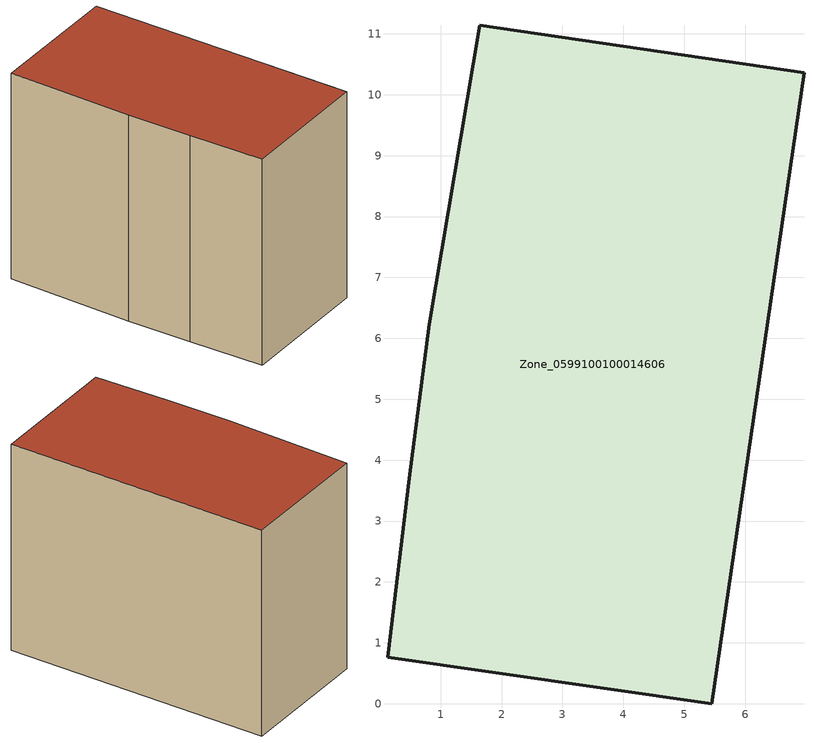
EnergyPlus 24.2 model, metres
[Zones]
Zone_0599100100014606
 floor ground (C_G): 6.97,10.36 5.45,0 0.13,0.77 0.48,3.71 0.81,6.23 1.64,11.14 z0
 wall outside (C_F): 5.45,0 6.97,10.36 1.64,11.14 0.81,6.23 0.48,3.71 0.13,0.77 5.45,0 z0:8.41
 roof outside (C_R): 0.13,0.77 5.45,0 6.97,10.36 1.64,11.14 0.81,6.23 0.48,3.71 z8.41
[BUILDING]
Pand.0599100100014606: North Axis=0; Terrain=City; Loads Convergence Tolerance Value=0.04; Temperature Convergence Tolerance Value=0.4; Solar Distribution=FullExterior; Maximum Number of Warmup Days=25; Minimum Number of Warmup Days=1
[Site:Location]
Rotterdam.The.Hague.AP_ZH_NLD Design_Conditions: Latitude=51.96; Longitude=4.45; Time Zone=1; Elevation=-4.5
[SITE:GROUNDTEMPERATURE:BUILDINGSURFACE]
18, 18, 18, 18, 18, 18, 18, 18, 18, 18, 18, 18
[MATERIAL] Thermal Absorptance=0.9; Solar Absorptance=0.7; Visible Absorptance=0.7
Name | Roughness | Thickness | Conductivity | Density | Specific Heat
G.TC.2015-2018 | MediumSmooth | 0.15 | 0.0428571 | 540 | 1210
F.TC.2015-2018 | Rough | 0.3 | 0.0666667 | 1920 | 840
R.TC.2015-2018 | MediumRough | 0.2 | 0.0333333 | 1500 | 1000
[CONSTRUCTION]
C_G: G.TC.2015-2018
C_F: F.TC.2015-2018
C_R: R.TC.2015-2018
[ZONE]
Zone_0599100100014606: Type=1; Multiplier=1; Ceiling Height=Autocalculate; Volume=Autocalculate; Floor Area=autocalculate; Part of Total Floor Area=Yes
[ZONEINFILTRATION:DESIGNFLOWRATE]
Infil_Zone_0599100100014606: Zone or ZoneList or Space or SpaceList=Zone_0599100100014606; Schedule=AlwaysOn; Design Flow Rate Calculation Method=Flow/Area; Flow Rate per Floor Area=0.0015; Constant Term Coefficient=1; Temperature Term Coefficient=0; Velocity Term Coefficient=0; Velocity Squared Term Coefficient=0
[HVACTEMPLATE:ZONE:IDEALLOADSAIRSYSTEM]
Zone_0599100100014606: Maximum Heating Supply Air Temperature=50; Minimum Cooling Supply Air Temperature=13; Maximum Heating Supply Air Humidity Ratio=0.0156; Minimum Cooling Supply Air Humidity Ratio=0.0077; Heating Limit=NoLimit; Cooling Limit=NoLimit; Dehumidification Control Type=ConstantSensibleHeatRatio; Cooling Sensible Heat Ratio=0.7; Dehumidification Setpoint=60; Humidification Control Type=None; Humidification Setpoint=30; Outdoor Air Method=None; Outdoor Air Flow Rate per Person=0.00944; Outdoor Air Flow Rate per Zone Floor Area=0; Outdoor Air Flow Rate per Zone=0; Demand Controlled Ventilation Type=None; Outdoor Air Economizer Type=NoEconomizer; Heat Recovery Type=None; Sensible Heat Recovery Effectiveness=0.7; Latent Heat Recovery Effectiveness=0.65
[ZONECONTROL:THERMOSTAT]
ThermostatControl_Zone_0599100100014606: Zone or ZoneList=Zone_0599100100014606; Control Type Schedule=DualSetpointControlType; Control 1=Thermostat_Zone_0599100100014606; Temperature Difference Between Cutout And Setpoint=0
[THERMOSTATSETPOINT:DUALSETPOINT]
Thermostat_Zone_0599100100014606: Heating Setpoint Temperature Schedule=HeatingSetpoint_Zone_0599100100014606; Cooling Setpoint Temperature Schedule=CoolingSetpoint_Zone_0599100100014606
[SCHEDULE:COMPACT]
HeatingSetpoint_Zone_0599100100014606: Through: 12/31, For: AllDays, Until: 24:00, 21
CoolingSetpoint_Zone_0599100100014606: Through: 12/31, For: AllDays, Until: 24:00, 24
DualSetpointControlType: Through: 12/31, For: AllDays, Until: 24:00, 4
AlwaysOn: Through: 12/31, For: AllDays, Until: 24:00, 1
